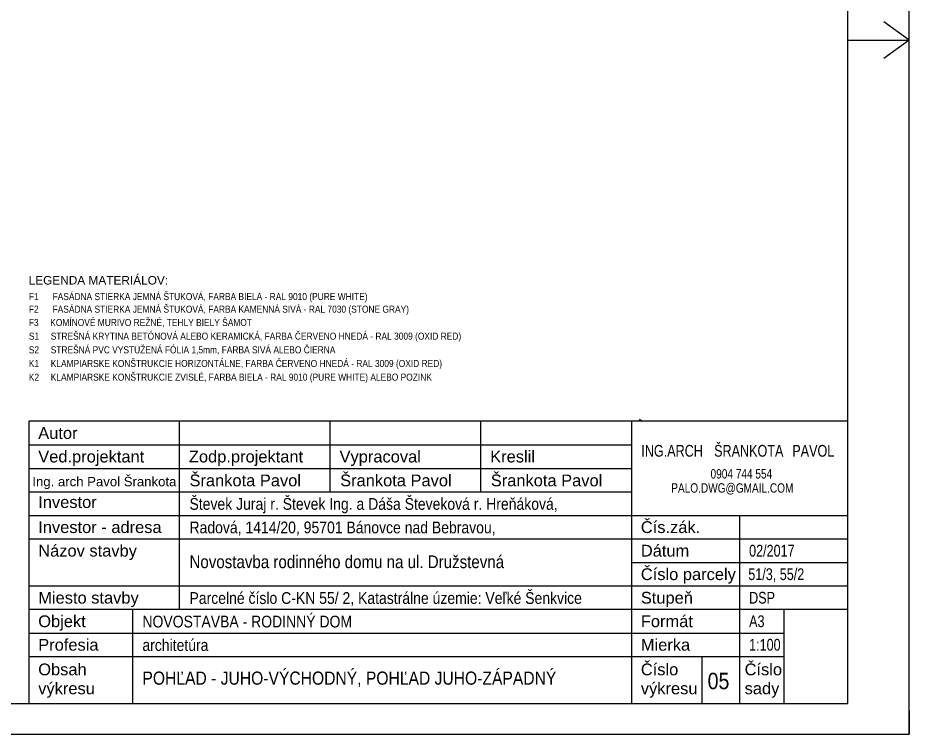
# Model space of a CAD drawing. Header units: millimetres. Extents: x 462666 to 1244237, y 2328025 to 3795663.
# Drawn here: x 1086367 to 1105301, y 2742008 to 2757233 of the extents above; entities that cross this region are included whole.
import ezdxf
from ezdxf.enums import TextEntityAlignment as Align

# ---------------------------------------------------------------- set-up
doc = ezdxf.new("R2010")
doc.units = ezdxf.units.MM
for name, color, linetype in [('KOTY', 96, 'Continuous'), ('MUR_POH', 64, 'Continuous'), ('POP', 7, 'Continuous'), ('RAM_100', 160, 'Continuous'), ('ROZPISKA100', 7, 'Continuous'), ('TXT_50_MIESTN', 7, 'Continuous')]:
    doc.layers.add(name, color=color, linetype=linetype)
doc.layers.add('P', color=250, linetype='Continuous', lineweight=100)
doc.styles.add('ARIAL', font='arial.ttf', dxfattribs={"height": 250})
doc.styles.add('ROMANS', font='arial.ttf', dxfattribs={"width": 0.85})

# ---------------------------------------------------------------- blocks, each defined once
blk = doc.blocks.new('Z_RAM_A_3_hp 1220')
at = {"layer": 'POP', "linetype": 'Continuous'}
blk.add_lwpolyline([(-288.5, -408), (-6.5, -408), (-6.5, -13), (-288.5, -13)], close=True, dxfattribs=at)
at = {"layer": 'RAM_100', "linetype": 'Continuous'}
for p, q in [((-147.5, 0), (-151.4, -5.38)), ((-147.5, -13), (-147.5, 0)), ((-147.5, 0), (-143.6, -5.38))]:
    blk.add_line(p, q, dxfattribs=at)
for points in [[(-297, -420), (0, -420), (0, 0), (-297, 0)], [(-288.5, -13), (-288.5, -408), (-6.5, -408), (-6.5, -13)]]:
    blk.add_lwpolyline(points, close=True, dxfattribs=at)

msp = doc.modelspace()

# ---------------------------------------------------------------- linework, layer by layer
at = {"layer": 'KOTY'}
msp.add_line((1105300.8, 2742508.4), (1105300.8, 2742008.4), dxfattribs=at)
at = {"layer": 'P', "color": 252, "linetype": 'Continuous'}
msp.add_lwpolyline([(1099604.3, 2748688.6), (1099582.2, 2748658.4)], dxfattribs=at)
at = {"layer": 'ROZPISKA100', "color": 2}
for p, q in [((1086600.8, 2748658.4), (1086600.8, 2742658.4)), ((1104000.8, 2748658.4), (1086600.8, 2748658.4)), ((1099400.8, 2748658.4), (1099400.8, 2742658.4)), ((1104000.8, 2742658.4), (1104000.8, 2748658.4)), ((1086600.8, 2746658.4), (1104000.8, 2746658.4)), ((1104000.8, 2744658.4), (1086600.8, 2744658.4)), ((1086600.8, 2742658.4), (1104000.8, 2742658.4))]:
    msp.add_line(p, q, dxfattribs=at)
at = {"layer": 'ROZPISKA100'}
for p, q in [((1089800.8, 2744658.4), (1089800.8, 2748658.4)), ((1093000.8, 2747158.4), (1093000.8, 2748658.4)), ((1096200.8, 2747158.4), (1096200.8, 2748658.4)), ((1086600.8, 2748158.4), (1099400.8, 2748158.4)), ((1086600.8, 2747658.4), (1099400.8, 2747658.4)), ((1086600.8, 2747158.4), (1099400.8, 2747158.4)), ((1101700.8, 2742658.4), (1101700.8, 2746658.4)), ((1086600.8, 2746158.4), (1104000.8, 2746158.4)), ((1099400.8, 2745658.4), (1104000.8, 2745658.4)), ((1086600.8, 2745158.4), (1104000.8, 2745158.4)), ((1088800.8, 2744658.4), (1088800.8, 2742662.7)), ((1086600.8, 2744158.4), (1102643.9, 2744158.4)), ((1086600.8, 2743658.4), (1102643.9, 2743658.4)), ((1100900.8, 2742658.4), (1100900.8, 2743658.4))]:
    msp.add_line(p, q, dxfattribs=at)
at = {"layer": 'ROZPISKA100', "flags": 128}
msp.add_lwpolyline([(1102643.9, 2742658.4), (1102643.9, 2744658.4)], dxfattribs=at)

# ---------------------------------------------------------------- block references
at = {"layer": 'MUR_POH', "ltscale": 0.3, "xscale": 100, "yscale": 100, "zscale": 100, "rotation": 270.0000000000635}
msp.add_blockref('Z_RAM_A_3_hp 1220', (1105300.8, 2742008.4), dxfattribs=at)

# ---------------------------------------------------------------- texts
at = {"layer": 'ROZPISKA100'}
for s, height, style, p in [('Autor', 250, 'ARIAL', (1086800.8, 2748283.4)), ('Ved.projektant', 250, 'ARIAL', (1086800.8, 2747783.4)), ('Zodp.projektant', 250, 'ARIAL', (1090000.8, 2747783.4)), ('Vypracoval', 250, 'ARIAL', (1093200.8, 2747783.4)), ('Kreslil', 250, 'ARIAL', (1096400.8, 2747783.4)), ('Ing. arch Pavol Šrankota ', 200, 'ROMANS', (1086675.7, 2747276.9)), ('Šrankota Pavol', 250, 'ROMANS', (1090013.7, 2747276.9)), ('Šrankota Pavol', 250, 'ROMANS', (1093213.7, 2747276.9)), ('Šrankota Pavol', 250, 'ROMANS', (1096413.7, 2747276.9)), ('Investor', 250, 'ARIAL', (1086800.8, 2746816.1)), ('Investor - adresa', 250, 'ARIAL', (1086800.8, 2746283.4)), ('Čís.zák.', 250, 'ARIAL', (1099600.8, 2746283.4)), ('Názov stavby', 250, 'ARIAL', (1086800.8, 2745783.4)), ('Dátum', 250, 'ARIAL', (1099600.8, 2745783.4)), ('Číslo parcely', 250, 'ARIAL', (1099600.8, 2745283.4)), ('Miesto stavby', 250, 'ARIAL', (1086800.8, 2744783.4)), ('Stupeň', 250, 'ARIAL', (1099600.8, 2744783.4)), ('Objekt', 250, 'ARIAL', (1086800.8, 2744283.4)), ('Formát', 250, 'ARIAL', (1099600.8, 2744283.4)), ('Profesia', 250, 'ARIAL', (1086800.8, 2743783.4)), ('Mierka', 250, 'ARIAL', (1099600.8, 2743783.4)), ('Obsah', 250, 'ARIAL', (1086800.8, 2743260)), ('Číslo', 250, 'ARIAL', (1099600.8, 2743260)), ('Číslo', 250, 'ARIAL', (1101805.3, 2743260)), ('výkresu', 250, 'ARIAL', (1086800.8, 2742857.5)), ('výkresu', 250, 'ARIAL', (1099600.8, 2742857.5)), ('sady', 250, 'ARIAL', (1101805.3, 2742857.5))]:
    msp.add_text(s, height=height, dxfattribs=dict(at, style=style)).set_placement(p)
at = {"layer": 'ROZPISKA100', "style": 'ROMANS', "width": 0.85}
for s, height, p in [('Števek Juraj r. Števek Ing. a Dáša Števeková r. Hreňáková, ', 250, (1090013.7, 2746776.9)), ('Radová, 1414/20, 95701 Bánovce nad Bebravou,', 250, (1090013.7, 2746276.9)), ('Novostavba rodinného domu na ul. Družstevná', 270, (1090013.7, 2745537.2)), ('Parcelné číslo C-KN 55/ 2, Katastrálne územie:^JVeľké Šenkvice', 250, (1090013.7, 2744776.9)), ('NOVOSTAVBA - RODINNÝ DOM', 250, (1089013.7, 2744276.9)), ('architetúra', 250, (1089013.7, 2743776.9)), ('POHĽAD - JUHO-VÝCHODNÝ, POHĽAD JUHO-ZÁPADNÝ ', 280, (1089013.7, 2743059.9)), ('05', 350, (1101019.6, 2742964.2))]:
    msp.add_text(s, height=height, dxfattribs=at).set_placement(p)
at = {"layer": 'ROZPISKA100', "width": 0.8}
for tag, p, s in [('ŠRANKOTA', (1101158, 2747905.8), 'KRESLIL'), ('ING.ARCH', (1099611.4, 2747905.8), 'KRESLIL'), ('PAVOL', (1102818.1, 2747905.8), 'KRESLIL'), ('02/2017', (1101900.8, 2745783.4), 'DÁTUM'), ('51/3, 55/2', (1101883, 2745283.4), 'ARCH.ČÍSLO'), ('DSP', (1101900.8, 2744783.4), 'STUPEŇ'), ('A3', (1101900.8, 2744283.4), 'FORMÁT'), ('1:100', (1101900.8, 2743783.4), 'MIERKA')]:
    msp.add_attdef(tag, p, s, height=250, dxfattribs=at)
for tag, p in [('0904 744 554', (1101736.4, 2747541.3)), ('PALO.DWG@GMAIL.COM', (1101544.3, 2747241.1))]:
    msp.add_attdef(tag, text='KRESLIL', height=200, dxfattribs=at).set_placement(p, align=Align.MIDDLE_CENTER)
at = {"layer": 'TXT_50_MIESTN', "style": 'ROMANS'}
msp.add_text('LEGENDA MATERIÁLOV:', height=180, dxfattribs=at).set_placement((1086597, 2751565.3))
at = {"layer": 'TXT_50_MIESTN', "style": 'ROMANS', "width": 0.85}
for s, p in [('F1      FASÁDNA STIERKA JEMNÁ ŠTUKOVÁ, FARBA BIELA - RAL 9010 (PURE WHITE)', (1086600.8, 2751233.7)), ('F2      FASÁDNA STIERKA JEMNÁ ŠTUKOVÁ, FARBA KAMENNÁ SIVÁ - RAL 7030 (STONE GRAY)', (1086600.8, 2750965.3)), ('F3     KOMÍNOVÉ MURIVO REŽNÉ, TEHLY BIELY ŠAMOT', (1086600.8, 2750682.7)), ('S1     STREŠNÁ KRYTINA BETÓNOVÁ ALEBO KERAMICKÁ, FARBA ČERVENO HNEDÁ - RAL 3009 (OXID RED)', (1086600.8, 2750392.3)), ('S2     STREŠNÁ PVC VYSTUŽENÁ FÓLIA 1,5mm, FARBA SIVÁ ALEBO ČIERNA', (1086600.8, 2750102)), ('K1     KLAMPIARSKE KONŠTRUKCIE HORIZONTÁLNE, FARBA ČERVENO HNEDÁ - RAL 3009 (OXID RED)', (1086600.8, 2749811.7)), ('K2     KLAMPIARSKE KONŠTRUKCIE ZVISLÉ, FARBA BIELA - RAL 9010 (PURE WHITE) ALEBO POZINK', (1086600.8, 2749521.4))]:
    msp.add_text(s, height=150, dxfattribs=at).set_placement(p)

doc.saveas('drawing.dxf')
